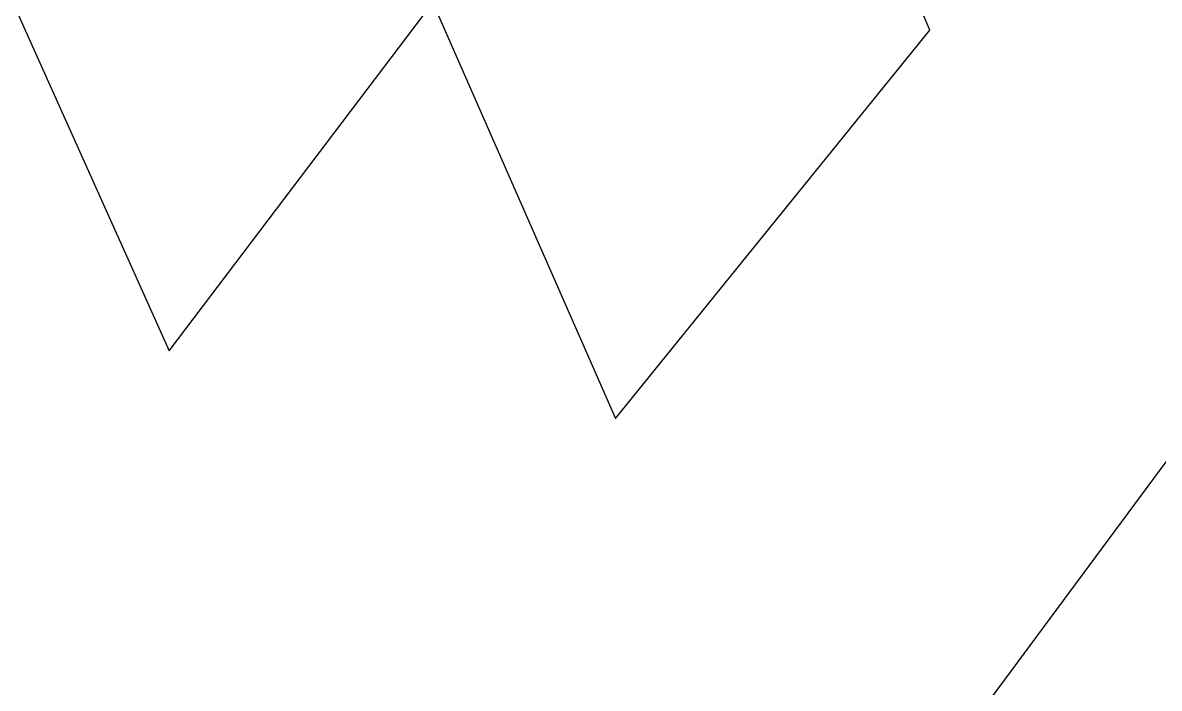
# Paper-space layout 'TOP_A1_00200_01-01-2017_MODELE' of a CAD drawing. Header units: metres. Extents: x 1274 to 2143, y 12 to 312.
# Drawn here: x 1533.332 to 1535.869, y 148.03 to 149.516 of the extents above; entities that cross this region are included whole.
import ezdxf

# ---------------------------------------------------------------- set-up
doc = ezdxf.new("R2010")
doc.units = ezdxf.units.M
doc.header["$LTSCALE"] = 2
doc.set_wipeout_variables(frame=1)
doc.linetypes.add('CACHEX2', pattern=[0.75, 0.5, -0.25])
for name, color, linetype in [('CARTOUCHE', 7, 'Continuous'), ('LOGO', 4, 'Continuous'), ('rosace', 7, 'Continuous')]:
    doc.layers.add(name, color=color, linetype=linetype)

# ---------------------------------------------------------------- blocks, each defined once
blk = doc.blocks.new('A$C715108E3')
at = {"layer": 'LOGO', "color": 131}
for p, q in [((-10.307, -21.0375), (-10.307, -21.0375)), ((-10.2496, -21.0375), (-10.2496, -21.0375)), ((-10.1578, -21.0375), (-10.1578, -21.0375)), ((-10.0662, -21.0375), (-10.0662, -21.0375)), ((-9.9741, -21.0375), (-9.9741, -21.0375)), ((-9.8823, -21.0375), (-9.8823, -21.0375)), ((-9.7912, -21.0375), (-9.7912, -21.0375)), ((-9.699, -21.0375), (-9.699, -21.0375)), ((-9.6072, -21.0375), (-9.6072, -21.0375)), ((-9.5159, -21.0375), (-9.5159, -21.0375)), ((-9.4239, -21.0375), (-9.4239, -21.0375)), ((-9.3321, -21.0375), (-9.3321, -21.0375)), ((-9.2402, -21.0375), (-9.2402, -21.0375)), ((-9.1488, -21.0375), (-9.1488, -21.0375)), ((-9.0569, -21.0375), (-9.0569, -21.0375)), ((-8.9651, -21.0375), (-8.9651, -21.0375)), ((-8.7458, -21.0375), (-8.7458, -21.0375)), ((-8.69, -21.0375), (-8.69, -21.0375)), ((-8.5985, -21.0375), (-8.5985, -21.0375)), ((-8.5067, -21.0375), (-8.5067, -21.0375)), ((-8.4149, -21.0375), (-8.4149, -21.0375)), ((-8.3228, -21.0375), (-8.3228, -21.0375)), ((-8.2316, -21.0375), (-8.2316, -21.0375)), ((-8.1394, -21.0375), (-8.1394, -21.0375)), ((-8.0475, -21.0375), (-8.0475, -21.0375)), ((-7.9563, -21.0375), (-7.9563, -21.0375)), ((-7.8642, -21.0375), (-7.8642, -21.0375)), ((-7.7724, -21.0375), (-7.7724, -21.0375)), ((-7.6809, -21.0375), (-7.6809, -21.0375)), ((-7.5891, -21.0375), (-7.5891, -21.0375)), ((-7.4973, -21.0375), (-7.4973, -21.0375)), ((-7.4058, -21.0375), (-7.4058, -21.0375)), ((-7.314, -21.0375), (-7.314, -21.0375)), ((-7.2222, -21.0375), (-7.2222, -21.0375)), ((-7.1307, -21.0375), (-7.1307, -21.0375)), ((-7.0389, -21.0375), (-7.0389, -21.0375)), ((-10.2657, -21.1288), (-10.2657, -21.1288)), ((-10.2037, -21.1288), (-10.2037, -21.1288)), ((-10.1117, -21.1288), (-10.1117, -21.1288)), ((-10.0199, -21.1288), (-10.0199, -21.1288)), ((-9.9286, -21.1288), (-9.9286, -21.1288)), ((-9.8369, -21.1288), (-9.8369, -21.1288)), ((-9.7449, -21.1288), (-9.7449, -21.1288)), ((-9.6537, -21.1288), (-9.6537, -21.1288)), ((-9.5616, -21.1288), (-9.5616, -21.1288)), ((-9.4696, -21.1288), (-9.4696, -21.1288)), ((-9.3778, -21.1288), (-9.3778, -21.1288)), ((-9.2863, -21.1288), (-9.2863, -21.1288)), ((-9.1945, -21.1288), (-9.1945, -21.1288)), ((-9.1027, -21.1288), (-9.1027, -21.1288)), ((-9.0112, -21.1288), (-9.0112, -21.1288)), ((-8.7057, -21.1288), (-8.7057, -21.1288)), ((-8.6442, -21.1288), (-8.6442, -21.1288)), ((-8.552, -21.1288), (-8.552, -21.1288)), ((-8.461, -21.1288), (-8.461, -21.1288)), ((-8.3691, -21.1288), (-8.3691, -21.1288)), ((-8.2771, -21.1288), (-8.2771, -21.1288)), ((-8.1851, -21.1288), (-8.1851, -21.1288)), ((-8.094, -21.1288), (-8.094, -21.1288)), ((-8.002, -21.1288), (-8.002, -21.1288)), ((-7.91, -21.1288), (-7.91, -21.1288)), ((-7.8187, -21.1288), (-7.8187, -21.1288)), ((-7.7267, -21.1288), (-7.7267, -21.1288)), ((-7.635, -21.1288), (-7.635, -21.1288)), ((-7.5434, -21.1288), (-7.5434, -21.1288)), ((-7.4515, -21.1288), (-7.4515, -21.1288)), ((-7.3597, -21.1288), (-7.3597, -21.1288)), ((-7.2683, -21.1288), (-7.2683, -21.1288)), ((-7.1764, -21.1288), (-7.1764, -21.1288)), ((-7.0846, -21.1288), (-7.0846, -21.1288)), ((-10.2245, -21.2202), (-10.2245, -21.2202)), ((-10.1578, -21.2202), (-10.1578, -21.2202)), ((-10.0662, -21.2202), (-10.0662, -21.2202)), ((-9.9741, -21.2202), (-9.9741, -21.2202)), ((-9.8823, -21.2202), (-9.8823, -21.2202)), ((-9.7912, -21.2202), (-9.7912, -21.2202)), ((-9.699, -21.2202), (-9.699, -21.2202)), ((-9.6072, -21.2202), (-9.6072, -21.2202)), ((-9.5159, -21.2202), (-9.5159, -21.2202)), ((-9.4239, -21.2202), (-9.4239, -21.2202)), ((-9.3321, -21.2202), (-9.3321, -21.2202)), ((-9.2402, -21.2202), (-9.2402, -21.2202)), ((-9.1488, -21.2202), (-9.1488, -21.2202)), ((-9.0569, -21.2202), (-9.0569, -21.2202)), ((-8.6654, -21.2202), (-8.6654, -21.2202)), ((-8.5985, -21.2202), (-8.5985, -21.2202)), ((-8.5067, -21.2202), (-8.5067, -21.2202)), ((-8.4149, -21.2202), (-8.4149, -21.2202)), ((-8.3228, -21.2202), (-8.3228, -21.2202)), ((-8.2316, -21.2202), (-8.2316, -21.2202)), ((-8.1394, -21.2202), (-8.1394, -21.2202)), ((-8.0475, -21.2202), (-8.0475, -21.2202)), ((-7.9563, -21.2202), (-7.9563, -21.2202)), ((-7.8642, -21.2202), (-7.8642, -21.2202)), ((-7.7724, -21.2202), (-7.7724, -21.2202)), ((-7.6809, -21.2202), (-7.6809, -21.2202)), ((-7.5891, -21.2202), (-7.5891, -21.2202)), ((-7.4973, -21.2202), (-7.4973, -21.2202)), ((-7.4058, -21.2202), (-7.4058, -21.2202)), ((-7.314, -21.2202), (-7.314, -21.2202)), ((-7.2222, -21.2202), (-7.2222, -21.2202)), ((-7.1307, -21.2202), (-7.1307, -21.2202)), ((-10.1837, -21.3126), (-10.1837, -21.3126)), ((-10.1117, -21.3126), (-10.1117, -21.3126)), ((-10.0199, -21.3126), (-10.0199, -21.3126)), ((-9.9286, -21.3126), (-9.9286, -21.3126)), ((-9.8369, -21.3126), (-9.8369, -21.3126)), ((-9.7449, -21.3126), (-9.7449, -21.3126)), ((-9.6537, -21.3126), (-9.6537, -21.3126)), ((-9.5616, -21.3126), (-9.5616, -21.3126)), ((-9.4696, -21.3126), (-9.4696, -21.3126)), ((-9.3778, -21.3126), (-9.3778, -21.3126)), ((-9.2863, -21.3126), (-9.2863, -21.3126)), ((-9.1945, -21.3126), (-9.1945, -21.3126)), ((-9.1027, -21.3126), (-9.1027, -21.3126)), ((-8.6251, -21.3126), (-8.6251, -21.3126)), ((-8.552, -21.3126), (-8.552, -21.3126)), ((-8.461, -21.3126), (-8.461, -21.3126)), ((-8.3691, -21.3126), (-8.3691, -21.3126)), ((-8.2771, -21.3126), (-8.2771, -21.3126)), ((-8.1851, -21.3126), (-8.1851, -21.3126)), ((-8.094, -21.3126), (-8.094, -21.3126)), ((-8.002, -21.3126), (-8.002, -21.3126)), ((-7.91, -21.3126), (-7.91, -21.3126)), ((-7.8187, -21.3126), (-7.8187, -21.3126)), ((-7.7267, -21.3126), (-7.7267, -21.3126)), ((-7.635, -21.3126), (-7.635, -21.3126)), ((-7.5434, -21.3126), (-7.5434, -21.3126)), ((-7.4515, -21.3126), (-7.4515, -21.3126)), ((-7.3597, -21.3126), (-7.3597, -21.3126)), ((-7.2683, -21.3126), (-7.2683, -21.3126)), ((-10.1424, -21.4039), (-10.1424, -21.4039)), ((-10.0662, -21.4039), (-10.0662, -21.4039)), ((-9.9741, -21.4039), (-9.9741, -21.4039)), ((-9.8823, -21.4039), (-9.8823, -21.4039)), ((-9.7912, -21.4039), (-9.7912, -21.4039)), ((-9.699, -21.4039), (-9.699, -21.4039)), ((-9.6072, -21.4039), (-9.6072, -21.4039)), ((-9.5159, -21.4039), (-9.5159, -21.4039)), ((-9.4239, -21.4039), (-9.4239, -21.4039)), ((-9.3321, -21.4039), (-9.3321, -21.4039)), ((-9.2402, -21.4039), (-9.2402, -21.4039)), ((-8.585, -21.4039), (-8.585, -21.4039)), ((-8.5067, -21.4039), (-8.5067, -21.4039)), ((-8.4149, -21.4039), (-8.4149, -21.4039)), ((-8.3228, -21.4039), (-8.3228, -21.4039)), ((-8.2316, -21.4039), (-8.2316, -21.4039)), ((-8.1394, -21.4039), (-8.1394, -21.4039)), ((-8.0475, -21.4039), (-8.0475, -21.4039)), ((-7.9563, -21.4039), (-7.9563, -21.4039)), ((-7.8642, -21.4039), (-7.8642, -21.4039)), ((-7.7724, -21.4039), (-7.7724, -21.4039)), ((-7.6809, -21.4039), (-7.6809, -21.4039)), ((-7.5891, -21.4039), (-7.5891, -21.4039)), ((-7.4973, -21.4039), (-7.4973, -21.4039)), ((-7.4058, -21.4039), (-7.4058, -21.4039)), ((-7.314, -21.4039), (-7.314, -21.4039)), ((-10.1012, -21.4954), (-10.1012, -21.4954)), ((-10.0199, -21.4954), (-10.0199, -21.4954)), ((-9.9286, -21.4954), (-9.9286, -21.4954)), ((-9.8369, -21.4954), (-9.8369, -21.4954)), ((-9.7449, -21.4954), (-9.7449, -21.4954)), ((-9.6537, -21.4954), (-9.6537, -21.4954)), ((-9.5616, -21.4954), (-9.5616, -21.4954)), ((-9.4696, -21.4954), (-9.4696, -21.4954)), ((-9.3778, -21.4954), (-9.3778, -21.4954)), ((-9.2863, -21.4954), (-9.2863, -21.4954)), ((-8.5445, -21.4954), (-8.5445, -21.4954)), ((-8.461, -21.4954), (-8.461, -21.4954)), ((-8.3691, -21.4954), (-8.3691, -21.4954)), ((-8.2771, -21.4954), (-8.2771, -21.4954)), ((-8.1851, -21.4954), (-8.1851, -21.4954)), ((-8.094, -21.4954), (-8.094, -21.4954)), ((-8.002, -21.4954), (-8.002, -21.4954)), ((-7.91, -21.4954), (-7.91, -21.4954)), ((-7.8187, -21.4954), (-7.8187, -21.4954)), ((-7.7267, -21.4954), (-7.7267, -21.4954)), ((-7.635, -21.4954), (-7.635, -21.4954)), ((-7.5434, -21.4954), (-7.5434, -21.4954)), ((-7.4515, -21.4954), (-7.4515, -21.4954)), ((-7.3597, -21.4954), (-7.3597, -21.4954)), ((-10.0596, -21.5878), (-10.0596, -21.5878)), ((-9.9741, -21.5878), (-9.9741, -21.5878)), ((-9.8823, -21.5878), (-9.8823, -21.5878)), ((-9.7912, -21.5878), (-9.7912, -21.5878)), ((-9.699, -21.5878), (-9.699, -21.5878)), ((-9.6072, -21.5878), (-9.6072, -21.5878)), ((-9.5159, -21.5878), (-9.5159, -21.5878)), ((-9.4239, -21.5878), (-9.4239, -21.5878)), ((-9.3321, -21.5878), (-9.3321, -21.5878)), ((-8.5044, -21.5878), (-8.5044, -21.5878)), ((-8.4149, -21.5878), (-8.4149, -21.5878)), ((-8.3228, -21.5878), (-8.3228, -21.5878)), ((-8.2316, -21.5878), (-8.2316, -21.5878)), ((-8.1394, -21.5878), (-8.1394, -21.5878)), ((-8.0475, -21.5878), (-8.0475, -21.5878)), ((-7.9563, -21.5878), (-7.9563, -21.5878)), ((-7.8642, -21.5878), (-7.8642, -21.5878)), ((-7.7724, -21.5878), (-7.7724, -21.5878)), ((-7.6809, -21.5878), (-7.6809, -21.5878)), ((-7.5891, -21.5878), (-7.5891, -21.5878)), ((-7.4973, -21.5878), (-7.4973, -21.5878)), ((-10.0187, -21.6792), (-10.0187, -21.6792)), ((-9.9286, -21.6792), (-9.9286, -21.6792)), ((-9.8369, -21.6792), (-9.8369, -21.6792)), ((-9.7449, -21.6792), (-9.7449, -21.6792)), ((-9.6537, -21.6792), (-9.6537, -21.6792)), ((-9.5616, -21.6792), (-9.5616, -21.6792)), ((-9.4696, -21.6792), (-9.4696, -21.6792)), ((-9.3778, -21.6792), (-9.3778, -21.6792)), ((-8.464, -21.6792), (-8.464, -21.6792)), ((-8.461, -21.6792), (-8.461, -21.6792)), ((-8.3691, -21.6792), (-8.3691, -21.6792)), ((-8.2771, -21.6792), (-8.2771, -21.6792)), ((-8.1851, -21.6792), (-8.1851, -21.6792)), ((-8.094, -21.6792), (-8.094, -21.6792)), ((-8.002, -21.6792), (-8.002, -21.6792)), ((-7.91, -21.6792), (-7.91, -21.6792)), ((-7.8187, -21.6792), (-7.8187, -21.6792)), ((-7.7267, -21.6792), (-7.7267, -21.6792)), ((-7.635, -21.6792), (-7.635, -21.6792)), ((-7.5434, -21.6792), (-7.5434, -21.6792)), ((-9.9775, -21.7705), (-9.9775, -21.7705)), ((-9.9741, -21.7705), (-9.9741, -21.7705)), ((-9.8823, -21.7705), (-9.8823, -21.7705)), ((-9.7912, -21.7705), (-9.7912, -21.7705)), ((-9.699, -21.7705), (-9.699, -21.7705)), ((-9.6072, -21.7705), (-9.6072, -21.7705)), ((-9.5159, -21.7705), (-9.5159, -21.7705)), ((-8.4235, -21.7705), (-8.4235, -21.7705)), ((-8.4149, -21.7705), (-8.4149, -21.7705)), ((-8.3228, -21.7705), (-8.3228, -21.7705)), ((-8.2316, -21.7705), (-8.2316, -21.7705)), ((-8.1394, -21.7705), (-8.1394, -21.7705)), ((-8.0475, -21.7705), (-8.0475, -21.7705)), ((-7.9563, -21.7705), (-7.9563, -21.7705)), ((-7.8642, -21.7705), (-7.8642, -21.7705)), ((-7.7724, -21.7705), (-7.7724, -21.7705)), ((-7.6809, -21.7705), (-7.6809, -21.7705)), ((-7.5891, -21.7705), (-7.5891, -21.7705)), ((-9.9363, -21.8631), (-9.9363, -21.8631)), ((-9.9286, -21.8631), (-9.9286, -21.8631)), ((-9.8369, -21.8631), (-9.8369, -21.8631)), ((-9.7449, -21.8631), (-9.7449, -21.8631)), ((-9.6537, -21.8631), (-9.6537, -21.8631)), ((-9.5616, -21.8631), (-9.5616, -21.8631)), ((-8.383, -21.8631), (-8.383, -21.8631)), ((-8.3691, -21.8631), (-8.3691, -21.8631)), ((-8.2771, -21.8631), (-8.2771, -21.8631)), ((-8.1851, -21.8631), (-8.1851, -21.8631)), ((-8.094, -21.8631), (-8.094, -21.8631)), ((-8.002, -21.8631), (-8.002, -21.8631)), ((-7.91, -21.8631), (-7.91, -21.8631)), ((-7.8187, -21.8631), (-7.8187, -21.8631)), ((-7.7267, -21.8631), (-7.7267, -21.8631)), ((-7.635, -21.8631), (-7.635, -21.8631)), ((-9.895, -21.9543), (-9.895, -21.9543)), ((-9.8823, -21.9543), (-9.8823, -21.9543)), ((-9.7912, -21.9543), (-9.7912, -21.9543)), ((-9.699, -21.9543), (-9.699, -21.9543)), ((-9.6072, -21.9543), (-9.6072, -21.9543)), ((-8.3429, -21.9543), (-8.3429, -21.9543)), ((-8.3228, -21.9543), (-8.3228, -21.9543)), ((-8.2316, -21.9543), (-8.2316, -21.9543)), ((-8.1394, -21.9543), (-8.1394, -21.9543)), ((-8.0475, -21.9543), (-8.0475, -21.9543)), ((-7.9563, -21.9543), (-7.9563, -21.9543)), ((-7.8642, -21.9543), (-7.8642, -21.9543)), ((-7.7724, -21.9543), (-7.7724, -21.9543)), ((-9.8542, -22.0454), (-9.8542, -22.0454)), ((-9.8369, -22.0454), (-9.8369, -22.0454)), ((-9.7449, -22.0454), (-9.7449, -22.0454)), ((-9.6537, -22.0454), (-9.6537, -22.0454)), ((-8.3028, -22.0454), (-8.3028, -22.0454)), ((-8.2771, -22.0454), (-8.2771, -22.0454)), ((-8.1851, -22.0454), (-8.1851, -22.0454)), ((-8.094, -22.0454), (-8.094, -22.0454)), ((-8.002, -22.0454), (-8.002, -22.0454)), ((-7.91, -22.0454), (-7.91, -22.0454)), ((-7.8187, -22.0454), (-7.8187, -22.0454)), ((-9.813, -22.1382), (-9.813, -22.1382)), ((-9.7912, -22.1382), (-9.7912, -22.1382)), ((-8.2627, -22.1382), (-8.2627, -22.1382)), ((-8.2316, -22.1382), (-8.2316, -22.1382)), ((-8.1394, -22.1382), (-8.1394, -22.1382)), ((-8.0475, -22.1382), (-8.0475, -22.1382)), ((-7.9563, -22.1382), (-7.9563, -22.1382)), ((-7.8642, -22.1382), (-7.8642, -22.1382)), ((-8.2222, -22.2295), (-8.2222, -22.2295)), ((-8.1851, -22.2295), (-8.1851, -22.2295)), ((-8.094, -22.2295), (-8.094, -22.2295)), ((-8.002, -22.2295), (-8.002, -22.2295)), ((-8.1821, -22.3209), (-8.1821, -22.3209)), ((-8.1394, -22.3209), (-8.1394, -22.3209)), ((-8.0475, -22.3209), (-8.0475, -22.3209)), ((-8.1416, -22.4135), (-8.1416, -22.4135)), ((-8.094, -22.4135), (-8.094, -22.4135)), ((-6.1187, -22.6886), (-6.1187, -22.6886)), ((-6.1867, -22.7799), (-6.1867, -22.7799)), ((-6.1674, -22.7799), (-6.1674, -22.7799)), ((-6.2547, -22.8712), (-6.2547, -22.8712)), ((-6.2133, -22.8712), (-6.2133, -22.8712)), ((-6.1213, -22.8712), (-6.1213, -22.8712)), ((-6.3228, -22.9636), (-6.3228, -22.9636)), ((-6.259, -22.9636), (-6.259, -22.9636)), ((-6.1674, -22.9636), (-6.1674, -22.9636)), ((-6.3908, -23.055), (-6.3908, -23.055)), ((-6.3046, -23.055), (-6.3046, -23.055)), ((-6.2133, -23.055), (-6.2133, -23.055)), ((-6.1213, -23.055), (-6.1213, -23.055)), ((-6.4586, -23.1463), (-6.4586, -23.1463)), ((-6.4423, -23.1463), (-6.4423, -23.1463)), ((-6.3511, -23.1463), (-6.3511, -23.1463)), ((-6.259, -23.1463), (-6.259, -23.1463)), ((-6.1674, -23.1463), (-6.1674, -23.1463)), ((-6.5261, -23.2389), (-6.5261, -23.2389)), ((-6.4886, -23.2389), (-6.4886, -23.2389)), ((-6.3966, -23.2389), (-6.3966, -23.2389)), ((-6.3046, -23.2389), (-6.3046, -23.2389)), ((-6.2133, -23.2389), (-6.2133, -23.2389)), ((-6.1213, -23.2389), (-6.1213, -23.2389)), ((-6.5939, -23.3303), (-6.5939, -23.3303)), ((-6.5343, -23.3303), (-6.5343, -23.3303)), ((-6.4423, -23.3303), (-6.4423, -23.3303)), ((-6.3511, -23.3303), (-6.3511, -23.3303)), ((-6.259, -23.3303), (-6.259, -23.3303)), ((-6.1674, -23.3303), (-6.1674, -23.3303)), ((-6.6622, -23.4225), (-6.6622, -23.4225)), ((-6.5799, -23.4225), (-6.5799, -23.4225)), ((-6.4886, -23.4225), (-6.4886, -23.4225)), ((-6.3966, -23.4225), (-6.3966, -23.4225)), ((-6.3046, -23.4225), (-6.3046, -23.4225)), ((-6.2133, -23.4225), (-6.2133, -23.4225)), ((-6.1213, -23.4225), (-6.1213, -23.4225))]:
    blk.add_line(p, q, dxfattribs=at)
for points in [[(-15.4563, -23.799), (-13.7331, -21.4856), (-11.9601, -25.3945), (-11.4761, -25.5469), (-10.7095, -25.798), (-10.0926, -25.8741), (-9.9674, -25.8741), (-12.5584, -19.9248), (-11.816, -18.9068), (-10.4959, -20.6166), (-9.7792, -22.2122), (-8.7979, -20.9179), (-8.1187, -22.4645), (-6.9489, -21.0191), (-7.6382, -19.3811), (-6.116, -17.2939)], [(-5.0186, -17.1537), (-4.9784, -19.1278), (-5.3896, -19.2331), (-4.7123, -20.7884), (-8.4641, -25.8566), (-8.5996, -26.1134), (-8.0987, -26.1134), (-7.2053, -26.0731), (-6.6093, -26.0457), (-6.203, -25.613), (-3.9696, -22.5417), (-2.7917, -25.1531), (-2.6026, -25.1257), (-1.9525, -24.8418), (-1.3029, -24.5438), (-2.3854, -21.8923), (1.9656, -22.2806), (2.6017, -21.6183), (3.2786, -20.7927), (-3.3817, -20.0761), (-4.3053, -16.8895)]]:
    blk.add_lwpolyline(points, dxfattribs=at)
blk = doc.blocks.new('A$C581E6685')
at = {"layer": 'rosace', "color": 32, "linetype": 'CACHEX2', "ltscale": 1.5}
blk.add_ellipse((-38.0538, 23.8138), major_axis=(-19.0311, -3.534), ratio=0.590567, dxfattribs=at)
at = {"layer": 'rosace', "color": 32}
blk.add_ellipse((-37.6144, 23.8499), major_axis=(-13.5768, -4.2839), ratio=0.791971, dxfattribs=at)
at = {"layer": 'CARTOUCHE'}
blk.add_blockref('A$C715108E3', (-31.6739, 36.3189), dxfattribs=at)
blk = doc.blocks.new('A$C4D68259D')
blk.add_wipeout([(0, 25.6223), (0.1652, 26.7367), (0.7383, 27.8861), (1.6708, 28.7909), (2.8466, 29.3316), (3.5435, 29.4509), (3.5435, 29.4509), (94.9287, 29.4623), (96.0552, 29.2902), (97.2167, 28.6987), (97.7035, 28.2661), (98.0951, 27.7798), (98.6162, 26.658), (98.7362, 26.0362), (98.7516, 25.8527), (98.7585, 3.8387), (98.5719, 2.6574), (98.0189, 1.5743), (97.5848, 1.0765), (97.1232, 0.6959), (95.9338, 0.1366), (95.4142, 0.0321), (95.1105, 0.0048), (3.7555, 0.0009), (2.7133, 0.169), (1.5147, 0.7841), (0.6714, 1.6707), (0.147, 2.7876), (0.0063, 3.6209)]).dxf.layer = 'CARTOUCHE'
at = {"layer": 'CARTOUCHE'}
blk.add_rational_spline([(0, 25.6223), (0, 14.7312), (0, 3.84), (0, 0), (3.84, 0), (49.3793, 0), (94.9185, 0), (98.7585, 0), (98.7585, 3.84), (98.7585, 14.7312), (98.7585, 25.6223), (98.7585, 29.4623), (94.9185, 29.4623), (49.3793, 29.4623), (3.84, 29.4623), (0, 29.4623), (0, 25.6223)], [1, 1, 1, 0.707106781187, 1, 1, 1, 0.707106781187, 1, 1, 1, 0.707106781187, 1, 1, 1, 0.707106781187, 1], degree=2, knots=[0, 0, 0, 1, 1, 2.570796, 2.570796, 3.570796, 3.570796, 5.141593, 5.141593, 6.141593, 6.141593, 7.712389, 7.712389, 8.712389, 8.712389, 10.283185, 10.283185, 10.283185], dxfattribs=at)
at = {"layer": 'CARTOUCHE', "xscale": 0.6, "yscale": 0.6, "zscale": 0.6}
blk.add_blockref('A$C581E6685', (37.2707, 1.3806), dxfattribs=at)

psp = doc.layouts.new('TOP_A1_00200_01-01-2017_MODELE')

# ---------------------------------------------------------------- block references
at = {"layer": 'rosace'}
psp.add_blockref('A$C4D68259D', (1521.2598, 138.9386), dxfattribs=at)

doc.saveas('drawing.dxf')
